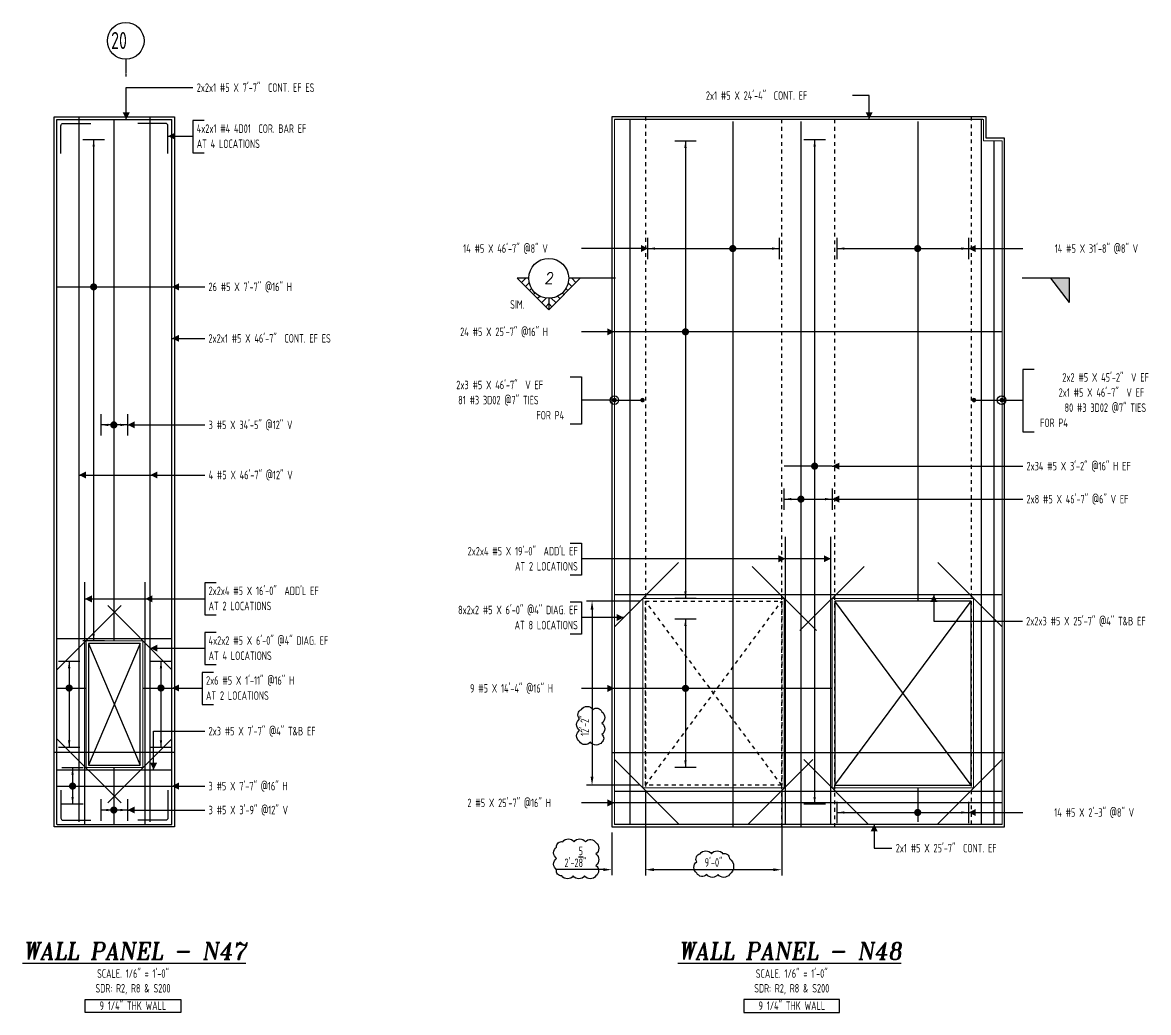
# Model space of a CAD drawing. Header units: inches. Extents: x -3675 to 33171, y -2273 to 1837.
# Drawn here: x 19850 to 20742, y 236 to 1021 of the extents above; entities that cross this region are included whole.
import ezdxf
from ezdxf.enums import TextEntityAlignment as Align

# ---------------------------------------------------------------- set-up
doc = ezdxf.new("R2010")
doc.units = ezdxf.units.IN
doc.header["$MEASUREMENT"] = 0
doc.linetypes.add('HIDDEN', pattern=[6, 3, -3])
doc.linetypes.add('PHANTOM', pattern=[2.5, 1.25, -0.25, 0.25, -0.25, 0.25, -0.25])
doc.layers.get('0').update_dxf_attribs({"linetype": 'CONTINUOUS'})
doc.layers.get('Defpoints').update_dxf_attribs({"linetype": 'CONTINUOUS'})
for name, color, linetype in [('0-25', 7, 'CONTINUOUS'), ('0-25TEXT', 7, 'CONTINUOUS'), ('0-35', 3, 'CONTINUOUS'), ('0-35TEXT', 3, 'CONTINUOUS'), ('0-50', 10, 'CONTINUOUS'), ('3', 3, 'CONTINUOUS'), ('BAR-LBL', 2, 'CONTINUOUS'), ('DETAIL', 83, 'CONTINUOUS'), ('GRID', 8, 'PHANTOM'), ('Hatch', 253, 'CONTINUOUS'), ('hidden', 7, 'HIDDEN'), ('RANGELAY', 7, 'CONTINUOUS'), ('REBARS', 4, 'CONTINUOUS')]:
    doc.layers.add(name, color=color, linetype=linetype)
doc.layers.add('COVER', color=6, linetype='CONTINUOUS', lineweight=0, plot=False)
doc.styles.add('AR', font='ARCHQUIK.shx', dxfattribs={"width": 0.8})
doc.styles.add('ROMANT', font='romant')
doc.dimstyles.new('CADS_DIM_48', dxfattribs={"dimscale": 48, "dimtxt": 0.09375, "dimasz": 0.09375, "dimexe": 0.0625, "dimexo": 0.0625, "dimgap": 0.09375, "dimtad": 0, "dimtih": 1, "dimtoh": 1, "dimzin": 1, "dimdsep": 46, "dimlunit": 4, "dimtxsty": 'AR', "dimblk": 'CLOSED', "dimcen": 0.1875, "dimadec": 0, "dimazin": 0, "dimtfac": 1, "dimtofl": 0, "dimtmove": 0, "dimatfit": 1, "dimldrblk": 'DOTBLANK', "dimfxl": 1, "dimtzin": 0, "dimarcsym": 0})

# ---------------------------------------------------------------- blocks, each defined once
blk = doc.blocks.new('leadrblk')
blk.add_lwpolyline([(0, 0, 0, 1, 0), (1, 0, 1, 1, 0)], format="xyseb")
blk = doc.blocks.new('_DotBlank')
at = {"layer": '0-35', "color": 0, "lineweight": -2}
blk.add_line((-0.5, 0), (-1, 0), dxfattribs=at)
blk.add_circle((0, 0), 0.5, dxfattribs=at)
blk = doc.blocks.new('SECTARO')
at = {"linetype": 'Continuous'}
blk.add_line((33.32, 16.99), (20.13, 0), dxfattribs=at)
for p, q in [((33.32, 16.99), (33.32, 0)), ((33.32, 0), (0, 0))]:
    blk.add_line(p, q)
for points in [[(33.32, 0), (33.32, 16.99), (33.32, 0), (20.13, 0)], [(33.32, 16.99), (20.13, 0), (33.32, 0), (33.32, 16.99)]]:
    blk.add_solid(points, dxfattribs=at)
blk = doc.blocks.new('*X3')
at = {"color": 0, "linetype": 'Continuous'}
for p, q in [((-1.108, 0.278), (-1.075, 0.312)), ((-1.081, 0.217), (-1.031, 0.267)), ((-1.013, 0.197), (-0.986, 0.223)), ((-0.96, 0.161), (-0.942, 0.179)), ((-0.92, 0.112), (-0.898, 0.135)), ((-0.895, 0.05), (-0.854, 0.091)), ((-0.856, 0), (-0.81, 0.046)), ((-0.768, 0), (-0.765, 0.002))]:
    blk.add_line(p, q, dxfattribs=at)
blk = doc.blocks.new('*X2')
at = {"color": 0, "linetype": 'Continuous'}
for p, q in [((-1.108, 0.278), (-1.075, 0.312)), ((-0.96, 0.161), (-0.942, 0.179)), ((-0.856, 0), (-0.81, 0.046))]:
    blk.add_line(p, q, dxfattribs=at)
blk = doc.blocks.new('SECTNU')
at = {"linetype": 'Continuous'}
blk.add_line((-24.74, 0), (-32.81, 0), dxfattribs=at)
blk.add_line((0, 0), (-24.74, 0))
at = {"layer": '3'}
for p, q in [((-68.89, 0), (-46.81, 22.07)), ((-60.81, 0), (-68.89, 0))]:
    blk.add_line(p, q, dxfattribs=at)
at = {"layer": '3', "linetype": 'Continuous'}
blk.add_line((-46.81, 14), (-46.81, 22.07), dxfattribs=at)
at = {"layer": '3'}
for points in [[(-46.81, 22.07), (-24.74, 0), (-32.81, 0, 1)], [(-32.81, 0, 0.414214), (-46.81, 14)]]:
    blk.add_lwpolyline(points, format="xyb", dxfattribs=at)
for start, end in [(90, 180), (180, 0)]:
    blk.add_arc((-46.81, 0), 14, start, end, dxfattribs=at)
at = {"linetype": 'Continuous', "xscale": -64, "yscale": 64, "zscale": 64, "rotation": 359.9999999999999}
blk.add_blockref('*X3', (-117.73, 0), dxfattribs=at)
at = {"linetype": 'Continuous', "xscale": 64, "yscale": 64, "zscale": 64}
for name in ['*X3', '*X2']:
    blk.add_blockref(name, (24.1, 0), dxfattribs=at)
at = {"linetype": 'Continuous', "style": 'ROMANT', "oblique": 9, "width": 0.9}
blk.add_attdef('NO', text='', height=8, dxfattribs=at).set_placement((-46.81, 0), align=Align.MIDDLE)
blk = doc.blocks.new('*D211')
at = {"layer": 'Defpoints', "color": 0, "transparency": 16777216}
for p in [(20343.88, 416.66), (20451.88, 416.66), (20343.88, 349.69)]:
    blk.add_point(p, dxfattribs=at)
at = {"layer": 'DETAIL', "color": 0, "lineweight": -2, "transparency": 16777216}
for p, q in [((20343.88, 412.16), (20343.88, 345.19)), ((20451.88, 412.16), (20451.88, 345.19)), ((20445.13, 349.69), (20350.63, 349.69))]:
    blk.add_line(p, q, dxfattribs=at)
at = {"layer": 'DETAIL', "color": 0, "transparency": 16777216}
for points in [[(20350.63, 350.81), (20350.63, 348.56), (20343.88, 349.69)], [(20445.13, 350.81), (20445.13, 348.56), (20451.88, 349.69)]]:
    blk.add_solid(points, dxfattribs=at)
at = {"layer": 'DETAIL', "color": 0, "transparency": 16777216, "insert": (20397.88, 355.43), "char_height": 6.75, "attachment_point": 5, "style": 'AR'}
blk.add_mtext('9\'-0"', dxfattribs=at)
blk = doc.blocks.new('*D212')
at = {"layer": 'Defpoints', "color": 0, "transparency": 16777216}
for p in [(20317.25, 383.66), (20343.88, 383.66), (20317.25, 349.74)]:
    blk.add_point(p, dxfattribs=at)
at = {"layer": 'DETAIL', "color": 0, "lineweight": -2, "transparency": 16777216}
for p, q in [((20317.25, 379.16), (20317.25, 345.24)), ((20343.88, 379.16), (20343.88, 345.24)), ((20310.5, 349.74), (20273.18, 349.74)), ((20350.63, 349.74), (20357.38, 349.74))]:
    blk.add_line(p, q, dxfattribs=at)
at = {"layer": 'DETAIL', "color": 0, "transparency": 16777216}
for points in [[(20310.5, 350.87), (20310.5, 348.62), (20317.25, 349.74)], [(20350.63, 350.87), (20350.63, 348.62), (20343.88, 349.74)]]:
    blk.add_solid(points, dxfattribs=at)
at = {"layer": 'DETAIL', "color": 0, "transparency": 16777216, "insert": (20288.47, 359.87), "char_height": 6.75, "attachment_point": 5, "style": 'AR'}
blk.add_mtext('2\'-2{\\H1.000000x;\\S5/8;}"', dxfattribs=at)
blk = doc.blocks.new('*D213')
at = {"layer": 'Defpoints', "color": 0, "transparency": 16777216}
for p in [(20343.88, 562.66), (20301.56, 416.66), (20343.88, 416.66)]:
    blk.add_point(p, dxfattribs=at)
at = {"layer": 'DETAIL', "color": 0, "lineweight": -2, "transparency": 16777216}
for p, q in [((20339.38, 562.66), (20297.06, 562.66)), ((20301.56, 555.91), (20301.56, 423.41)), ((20339.38, 416.66), (20297.06, 416.66))]:
    blk.add_line(p, q, dxfattribs=at)
at = {"layer": 'DETAIL', "color": 0, "transparency": 16777216}
for points in [[(20300.44, 555.91), (20302.69, 555.91), (20301.56, 562.66)], [(20300.44, 423.41), (20302.69, 423.41), (20301.56, 416.66)]]:
    blk.add_solid(points, dxfattribs=at)
at = {"layer": 'DETAIL', "color": 0, "transparency": 16777216, "insert": (20295.82, 463.97), "char_height": 6.75, "attachment_point": 5, "rotation": 90, "style": 'AR'}
blk.add_mtext('12\'-2"', dxfattribs=at)
blk = doc.blocks.new('*U2908', base_point=(20413.39, 942.97))
at = {"layer": 'REBARS', "color": 0}
blk.add_lwpolyline([(20413.07, 942.97), (20413.07, 383.97)], dxfattribs=at)
blk = doc.blocks.new('rendmark')
at = {"color": 4}
blk.add_line((0, -3), (0, 3), dxfattribs=at)
blk = doc.blocks.new('rarrow')
at = {"color": 7}
blk.add_solid([(2, -0.33), (2, 0.33), (0, 0)], dxfattribs=at)
blk = doc.blocks.new('*U3023', base_point=(20345.88, 842.21))
at = {"layer": 'RANGELAY'}
blk.add_line((20345.88, 842.21), (20449.88, 842.21), dxfattribs=at)
at = {"layer": 'RANGELAY', "xscale": 2.834645669291339, "yscale": 2.834645669291339}
for name in ['rendmark', 'rarrow']:
    blk.add_blockref(name, (20345.88, 842.21), dxfattribs=at)
at = {"layer": 'RANGELAY', "xscale": 2.834645669291339, "yscale": 2.834645669291339, "rotation": 179.999996929531}
for name in ['rendmark', 'rarrow']:
    blk.add_blockref(name, (20449.88, 842.21), dxfattribs=at)
blk = doc.blocks.new('VPM700980')
at = {"const_width": 1}
blk.add_lwpolyline([(-0.5, 0, 1), (0.5, 0, 1)], format="xyb", close=True, dxfattribs=at)
blk = doc.blocks.new('*U2881', base_point=(20491.33, 493.17))
at = {"layer": 'REBARS', "color": 0}
blk.add_lwpolyline([(20491.33, 493.49), (20319.33, 493.49)], dxfattribs=at)
blk = doc.blocks.new('*U3022', base_point=(20375.59, 548.66))
at = {"layer": 'RANGELAY'}
blk.add_line((20375.59, 548.66), (20375.59, 430.66), dxfattribs=at)
at = {"layer": 'RANGELAY', "xscale": 2.834645669291339, "yscale": 2.834645669291339}
for name, p, rotation in [('rendmark', (20375.59, 548.66), 269.9999999999999), ('rarrow', (20375.59, 548.66), 269.9999999999999), ('rendmark', (20375.59, 430.66), 89.999996929531), ('rarrow', (20375.59, 430.66), 89.999996929531)]:
    blk.add_blockref(name, p, dxfattribs=dict(at, rotation=rotation))
blk = doc.blocks.new('VPM700A90')
at = {"const_width": 1}
blk.add_lwpolyline([(-0.5, 0, 1), (0.5, 0, 1)], format="xyb", close=True, dxfattribs=at)
blk = doc.blocks.new('*U2647', base_point=(20626.5, 402.35))
at = {"layer": 'REBARS', "color": 0}
blk.add_lwpolyline([(20626.5, 402.67), (20319.5, 402.67)], dxfattribs=at)
blk = doc.blocks.new('*U2646', base_point=(20626.5, 775.88))
at = {"layer": 'REBARS', "color": 0}
blk.add_lwpolyline([(20626.5, 776.19), (20319.5, 776.19)], dxfattribs=at)
blk = doc.blocks.new('*U3021', base_point=(20375.59, 927.66))
at = {"layer": 'RANGELAY'}
blk.add_line((20375.59, 927.66), (20375.59, 564.66), dxfattribs=at)
at = {"layer": 'RANGELAY', "xscale": 2.834645669291339, "yscale": 2.834645669291339}
for name, p, rotation in [('rendmark', (20375.59, 927.66), 269.9999999999999), ('rarrow', (20375.59, 927.66), 269.9999999999999), ('rendmark', (20375.59, 564.66), 89.999996929531), ('rarrow', (20375.59, 564.66), 89.999996929531)]:
    blk.add_blockref(name, p, dxfattribs=dict(at, rotation=rotation))
blk = doc.blocks.new('VPM700C30')
at = {"const_width": 1}
blk.add_lwpolyline([(-0.5, 0, 1), (0.5, 0, 1)], format="xyb", close=True, dxfattribs=at)
blk = doc.blocks.new('*U3020', base_point=(20477.93, 928.66))
at = {"layer": 'RANGELAY'}
blk.add_line((20477.93, 928.66), (20477.93, 401.66), dxfattribs=at)
at = {"layer": 'RANGELAY', "xscale": 2.834645669291339, "yscale": 2.834645669291339}
for name, p, rotation in [('rendmark', (20477.93, 928.66), 269.9999999999999), ('rarrow', (20477.93, 928.66), 269.9999999999999), ('rendmark', (20477.93, 401.66), 89.999996929531), ('rarrow', (20477.93, 401.66), 89.999996929531)]:
    blk.add_blockref(name, p, dxfattribs=dict(at, rotation=rotation))
blk = doc.blocks.new('VPM700CB0')
at = {"const_width": 1}
blk.add_lwpolyline([(-0.5, 0, 1), (0.5, 0, 1)], format="xyb", close=True, dxfattribs=at)
blk = doc.blocks.new('*U2829', base_point=(20491.88, 669.38))
at = {"layer": 'REBARS', "color": 0}
blk.add_lwpolyline([(20491.88, 669.69), (20453.88, 669.69)], dxfattribs=at)
blk = doc.blocks.new('*U2907', base_point=(20467.4, 942.97))
at = {"layer": 'REBARS', "color": 0}
blk.add_lwpolyline([(20467.09, 942.97), (20467.09, 383.97)], dxfattribs=at)
blk = doc.blocks.new('*U3019', base_point=(20453.88, 643.54))
at = {"layer": 'RANGELAY'}
blk.add_line((20453.88, 643.54), (20491.88, 643.54), dxfattribs=at)
at = {"layer": 'RANGELAY', "xscale": 2.834645669291339, "yscale": 2.834645669291339}
for name in ['rendmark', 'rarrow']:
    blk.add_blockref(name, (20453.88, 643.54), dxfattribs=at)
at = {"layer": 'RANGELAY', "xscale": 2.834645669291339, "yscale": 2.834645669291339, "rotation": 179.999996929531}
for name in ['rendmark', 'rarrow']:
    blk.add_blockref(name, (20491.88, 643.54), dxfattribs=at)
blk = doc.blocks.new('VPM700DF0')
at = {"const_width": 1}
blk.add_lwpolyline([(-0.5, 0, 1), (0.5, 0, 1)], format="xyb", close=True, dxfattribs=at)
blk = doc.blocks.new('*U2912', base_point=(20559.91, 942.97))
at = {"layer": 'REBARS', "color": 0}
blk.add_lwpolyline([(20559.6, 942.97), (20559.6, 562.97)], dxfattribs=at)
blk = doc.blocks.new('*U3018', base_point=(20495.88, 842.21))
at = {"layer": 'RANGELAY'}
blk.add_line((20495.88, 842.21), (20599.88, 842.21), dxfattribs=at)
at = {"layer": 'RANGELAY', "xscale": 2.834645669291339, "yscale": 2.834645669291339}
for name in ['rendmark', 'rarrow']:
    blk.add_blockref(name, (20495.88, 842.21), dxfattribs=at)
at = {"layer": 'RANGELAY', "xscale": 2.834645669291339, "yscale": 2.834645669291339, "rotation": 179.999996929531}
for name in ['rendmark', 'rarrow']:
    blk.add_blockref(name, (20599.88, 842.21), dxfattribs=at)
blk = doc.blocks.new('VPM700F40')
at = {"const_width": 1}
blk.add_lwpolyline([(-0.5, 0, 1), (0.5, 0, 1)], format="xyb", close=True, dxfattribs=at)
blk = doc.blocks.new('*U3017', base_point=(20319.25, 722.06))
at = {"layer": 'REBARS', "color": 0, "const_width": 1.8}
for points in [[(20319.44, 722.96, 1), (20319.44, 721.16, 1), (20319.44, 722.96)], [(20341.56, 721.16, 1), (20341.56, 722.96, 1), (20341.56, 721.16)]]:
    blk.add_lwpolyline(points, format="xyb", dxfattribs=at)
at = {"layer": 'REBARS', "color": 0}
blk.add_lwpolyline([(20319.44, 722.06), (20341.56, 722.06)], dxfattribs=at)
blk = doc.blocks.new('*U2906', base_point=(20331.39, 385.66))
at = {"layer": 'REBARS', "color": 0}
blk.add_lwpolyline([(20331.7, 385.66), (20331.7, 944.66)], dxfattribs=at)
blk = doc.blocks.new('*U2905', base_point=(20609.78, 385.66))
at = {"layer": 'REBARS', "color": 0}
blk.add_lwpolyline([(20610.09, 385.66), (20610.09, 944.66)], dxfattribs=at)
blk = doc.blocks.new('*U2534', base_point=(20619.84, 385.66))
at = {"layer": 'REBARS', "color": 0}
blk.add_lwpolyline([(20620.15, 385.66), (20620.15, 927.66)], dxfattribs=at)
blk = doc.blocks.new('*U3016', base_point=(20604, 722.06))
at = {"layer": 'REBARS', "color": 0, "const_width": 1.8}
for points in [[(20604.19, 722.96, 1), (20604.19, 721.16, 1), (20604.19, 722.96)], [(20626.31, 721.16, 1), (20626.31, 722.96, 1), (20626.31, 721.16)]]:
    blk.add_lwpolyline(points, format="xyb", dxfattribs=at)
at = {"layer": 'REBARS', "color": 0}
blk.add_lwpolyline([(20604.19, 722.06), (20626.31, 722.06)], dxfattribs=at)
blk = doc.blocks.new('*U2670', base_point=(20611.25, 944.35))
at = {"layer": 'REBARS', "color": 0}
blk.add_lwpolyline([(20611.25, 944.66), (20319.25, 944.66)], dxfattribs=at)
blk = doc.blocks.new('*U2645', base_point=(20626.25, 385.97))
at = {"layer": 'REBARS', "color": 0}
blk.add_lwpolyline([(20626.25, 385.66), (20319.25, 385.66)], dxfattribs=at)
blk = doc.blocks.new('*U2365', base_point=(20479.67, 539.55))
at = {"layer": 'REBARS', "color": 0}
blk.add_lwpolyline([(20479.45, 539.33), (20428.54, 590.24)], dxfattribs=at)
blk = doc.blocks.new('*U2366', base_point=(20626.72, 436.82))
at = {"layer": 'REBARS', "color": 0}
blk.add_lwpolyline([(20626.5, 437.04), (20575.59, 386.13)], dxfattribs=at)
blk = doc.blocks.new('*U2367', base_point=(20626.72, 542.5))
at = {"layer": 'REBARS', "color": 0}
blk.add_lwpolyline([(20626.5, 542.28), (20575.59, 593.19)], dxfattribs=at)
blk = doc.blocks.new('*U2368', base_point=(20466.08, 539.55))
at = {"layer": 'REBARS', "color": 0}
blk.add_lwpolyline([(20466.3, 539.33), (20517.21, 590.24)], dxfattribs=at)
blk = doc.blocks.new('*U2369', base_point=(20319.03, 436.82))
at = {"layer": 'REBARS', "color": 0}
blk.add_lwpolyline([(20319.25, 437.04), (20370.16, 386.13)], dxfattribs=at)
blk = doc.blocks.new('*U2370', base_point=(20319.03, 542.5))
at = {"layer": 'REBARS', "color": 0}
blk.add_lwpolyline([(20319.25, 542.28), (20370.16, 593.19)], dxfattribs=at)
blk = doc.blocks.new('*U2371', base_point=(20476.72, 436.82))
at = {"layer": 'REBARS', "color": 0}
blk.add_lwpolyline([(20476.5, 437.04), (20425.59, 386.13)], dxfattribs=at)
blk = doc.blocks.new('*U2372', base_point=(20469.03, 436.82))
at = {"layer": 'REBARS', "color": 0}
blk.add_lwpolyline([(20469.25, 437.04), (20520.16, 386.13)], dxfattribs=at)
blk = doc.blocks.new('*U2838', base_point=(20559.91, 414.66))
at = {"layer": 'REBARS', "color": 0}
blk.add_lwpolyline([(20559.6, 414.66), (20559.6, 387.66)], dxfattribs=at)
blk = doc.blocks.new('*U3015', base_point=(20495.88, 395.05))
at = {"layer": 'RANGELAY'}
blk.add_line((20495.88, 395.05), (20599.88, 395.05), dxfattribs=at)
at = {"layer": 'RANGELAY', "xscale": 2.834645669291339, "yscale": 2.834645669291339}
for name in ['rendmark', 'rarrow']:
    blk.add_blockref(name, (20495.88, 395.05), dxfattribs=at)
at = {"layer": 'RANGELAY', "xscale": 2.834645669291339, "yscale": 2.834645669291339, "rotation": 179.9999969295311}
for name in ['rendmark', 'rarrow']:
    blk.add_blockref(name, (20599.88, 395.05), dxfattribs=at)
blk = doc.blocks.new('VPM701720')
at = {"const_width": 1}
blk.add_lwpolyline([(-0.5, 0, 1), (0.5, 0, 1)], format="xyb", close=True, dxfattribs=at)
blk = doc.blocks.new('*U2643', base_point=(20626.5, 412.02))
at = {"layer": 'REBARS', "color": 0}
blk.add_lwpolyline([(20626.5, 411.71), (20319.5, 411.71)], dxfattribs=at)
blk = doc.blocks.new('*U2644', base_point=(20626.5, 567.3))
at = {"layer": 'REBARS', "color": 0}
blk.add_lwpolyline([(20626.5, 567.61), (20319.5, 567.61)], dxfattribs=at)
blk = doc.blocks.new('*U2865', base_point=(19922.31, 430.66))
at = {"layer": 'REBARS', "color": 0}
blk.add_lwpolyline([(19922.62, 430.66), (19922.62, 385.66)], dxfattribs=at)
blk = doc.blocks.new('*U3014', base_point=(19933.57, 397.01))
at = {"layer": 'RANGELAY'}
blk.add_line((19933.57, 397.01), (19912.57, 397.01), dxfattribs=at)
at = {"layer": 'RANGELAY', "xscale": 2.834645669291339, "yscale": 2.834645669291339}
for name, p, rotation in [('rendmark', (19912.57, 397.01), 359.999996929531), ('rendmark', (19933.57, 397.01), 180), ('rarrow', (19912.57, 397.01), 359.999996929531), ('rarrow', (19933.57, 397.01), 180)]:
    blk.add_blockref(name, p, dxfattribs=dict(at, rotation=rotation))
blk = doc.blocks.new('VPM701910')
at = {"const_width": 1}
blk.add_lwpolyline([(-0.5, 0, 1), (0.5, 0, 1)], format="xyb", close=True, dxfattribs=at)
blk = doc.blocks.new('*U2857', base_point=(19877.69, 385.97))
at = {"layer": 'REBARS', "color": 0}
blk.add_lwpolyline([(19877.69, 385.66), (19968.69, 385.66)], dxfattribs=at)
blk = doc.blocks.new('*U2858', base_point=(19877.69, 944.35))
at = {"layer": 'REBARS', "color": 0}
blk.add_lwpolyline([(19877.69, 944.66), (19968.69, 944.66)], dxfattribs=at)
blk = doc.blocks.new('*U2903', base_point=(19877.13, 385.66))
at = {"layer": 'REBARS', "color": 0}
blk.add_lwpolyline([(19877.44, 385.66), (19877.44, 944.66)], dxfattribs=at)
blk = doc.blocks.new('*U3184', base_point=(19959.97, 515.16))
at = {"layer": 'RANGELAY'}
blk.add_line((19959.97, 515.16), (19959.97, 446.66), dxfattribs=at)
at = {"layer": 'RANGELAY', "xscale": 2.834645669291339, "yscale": 2.834645669291339}
for name, p, rotation in [('rendmark', (19959.97, 515.16), 269.9999999999999), ('rarrow', (19959.97, 515.16), 269.9999999999999), ('rendmark', (19959.97, 446.66), 89.999996929531), ('rarrow', (19959.97, 446.66), 89.999996929531)]:
    blk.add_blockref(name, p, dxfattribs=dict(at, rotation=rotation))
blk = doc.blocks.new('VPM701AB0')
at = {"const_width": 1}
blk.add_lwpolyline([(-0.5, 0, 1), (0.5, 0, 1)], format="xyb", close=True, dxfattribs=at)
blk = doc.blocks.new('*U2769', base_point=(19945.69, 493.44))
at = {"layer": 'REBARS', "color": 0}
blk.add_lwpolyline([(19945.69, 493.75), (19968.69, 493.75)], dxfattribs=at)
blk = doc.blocks.new('*U3185', base_point=(19887.22, 515.16))
at = {"layer": 'RANGELAY'}
blk.add_line((19887.22, 515.16), (19887.22, 446.66), dxfattribs=at)
at = {"layer": 'RANGELAY', "xscale": 2.834645669291339, "yscale": 2.834645669291339}
for name, p, rotation in [('rendmark', (19887.22, 515.16), 269.9999999999999), ('rarrow', (19887.22, 515.16), 269.9999999999999), ('rendmark', (19887.22, 446.66), 89.999996929531), ('rarrow', (19887.22, 446.66), 89.999996929531)]:
    blk.add_blockref(name, p, dxfattribs=dict(at, rotation=rotation))
blk = doc.blocks.new('VPM701B90')
at = {"const_width": 1}
blk.add_lwpolyline([(-0.5, 0, 1), (0.5, 0, 1)], format="xyb", close=True, dxfattribs=at)
blk = doc.blocks.new('*U2770', base_point=(19877.57, 493.44))
at = {"layer": 'REBARS', "color": 0}
blk.add_lwpolyline([(19877.57, 493.75), (19900.57, 493.75)], dxfattribs=at)
blk = doc.blocks.new('*U2436', base_point=(19880.37, 388.66))
at = {"layer": 'REBARS', "color": 0}
blk.add_lwpolyline([(19880.62, 412.66), (19880.62, 390.66, 0.414214), (19882.37, 388.91), (19904.37, 388.91)], format="xyb", dxfattribs=at)
blk = doc.blocks.new('*U2437', base_point=(19965.76, 388.66))
at = {"layer": 'REBARS', "color": 0}
blk.add_lwpolyline([(19965.51, 412.66), (19965.51, 390.66, -0.414214), (19963.76, 388.91), (19941.76, 388.91)], format="xyb", dxfattribs=at)
blk = doc.blocks.new('*U2438', base_point=(19880.37, 941.66))
at = {"layer": 'REBARS', "color": 0}
blk.add_lwpolyline([(19880.62, 917.66), (19880.62, 939.66, -0.414213), (19882.37, 941.41), (19904.37, 941.41)], format="xyb", dxfattribs=at)
blk = doc.blocks.new('*U2860', base_point=(19877.69, 429.22))
at = {"layer": 'REBARS', "color": 0}
blk.add_lwpolyline([(19877.69, 428.91), (19968.69, 428.91)], dxfattribs=at)
blk = doc.blocks.new('*U2861', base_point=(19877.69, 532.6))
at = {"layer": 'REBARS', "color": 0}
blk.add_lwpolyline([(19877.69, 532.91), (19968.69, 532.91)], dxfattribs=at)
blk = doc.blocks.new('*U2167', base_point=(19947.25, 385.66))
at = {"layer": 'REBARS', "color": 0}
blk.add_lwpolyline([(19947.57, 385.66), (19947.57, 577.66)], dxfattribs=at)
blk = doc.blocks.new('*U2168', base_point=(19899.94, 385.66))
at = {"layer": 'REBARS', "color": 0}
blk.add_lwpolyline([(19899.63, 385.66), (19899.63, 577.66)], dxfattribs=at)
blk = doc.blocks.new('*U2361', base_point=(19968.91, 453.32))
at = {"layer": 'REBARS', "color": 0}
blk.add_lwpolyline([(19968.69, 453.54), (19917.78, 402.63)], dxfattribs=at)
blk = doc.blocks.new('*U2362', base_point=(19877.22, 453.32))
at = {"layer": 'REBARS', "color": 0}
blk.add_lwpolyline([(19877.44, 453.54), (19928.35, 402.63)], dxfattribs=at)
blk = doc.blocks.new('*U2363', base_point=(19877.22, 508.5))
at = {"layer": 'REBARS', "color": 0}
blk.add_lwpolyline([(19877.44, 508.28), (19928.35, 559.19)], dxfattribs=at)
blk = doc.blocks.new('*U2364', base_point=(19968.91, 508.5))
at = {"layer": 'REBARS', "color": 0}
blk.add_lwpolyline([(19968.69, 508.28), (19917.78, 559.19)], dxfattribs=at)
blk = doc.blocks.new('*U2859', base_point=(19877.69, 415.66))
at = {"layer": 'REBARS', "color": 0}
blk.add_lwpolyline([(19877.69, 415.97), (19968.69, 415.97)], dxfattribs=at)
blk = doc.blocks.new('*U3013', base_point=(19889.92, 430.66))
at = {"layer": 'RANGELAY'}
blk.add_line((19889.92, 430.66), (19889.92, 401.66), dxfattribs=at)
at = {"layer": 'RANGELAY', "xscale": 2.834645669291339, "yscale": 2.834645669291339}
for name, p, rotation in [('rendmark', (19889.92, 430.66), 269.9999999999999), ('rarrow', (19889.92, 430.66), 269.9999999999999), ('rendmark', (19889.92, 401.66), 89.999996929531), ('rarrow', (19889.92, 401.66), 89.999996929531)]:
    blk.add_blockref(name, p, dxfattribs=dict(at, rotation=rotation))
blk = doc.blocks.new('VPM7020D0')
at = {"const_width": 1}
blk.add_lwpolyline([(-0.5, 0, 1), (0.5, 0, 1)], format="xyb", close=True, dxfattribs=at)
blk = doc.blocks.new('*U2904', base_point=(19969, 385.66))
at = {"layer": 'REBARS', "color": 0}
blk.add_lwpolyline([(19968.69, 385.66), (19968.69, 944.66)], dxfattribs=at)
blk = doc.blocks.new('*U2439', base_point=(19965.76, 941.66))
at = {"layer": 'REBARS', "color": 0}
blk.add_lwpolyline([(19965.51, 917.66), (19965.51, 939.66, 0.414213), (19963.76, 941.41), (19941.76, 941.41)], format="xyb", dxfattribs=at)
blk = doc.blocks.new('*U2913', base_point=(19922.31, 944.77))
at = {"layer": 'REBARS', "color": 0}
blk.add_lwpolyline([(19922.62, 944.77), (19922.62, 531.77)], dxfattribs=at)
blk = doc.blocks.new('*U3012', base_point=(19933.57, 702.38))
at = {"layer": 'RANGELAY'}
blk.add_line((19933.57, 702.38), (19912.57, 702.38), dxfattribs=at)
at = {"layer": 'RANGELAY', "xscale": 2.834645669291339, "yscale": 2.834645669291339}
for name, p, rotation in [('rendmark', (19912.57, 702.38), 359.999996929531), ('rendmark', (19933.57, 702.38), 180), ('rarrow', (19912.57, 702.38), 359.999996929531), ('rarrow', (19933.57, 702.38), 180)]:
    blk.add_blockref(name, p, dxfattribs=dict(at, rotation=rotation))
blk = doc.blocks.new('VPM702320')
at = {"const_width": 1}
blk.add_lwpolyline([(-0.5, 0, 1), (0.5, 0, 1)], format="xyb", close=True, dxfattribs=at)
blk = doc.blocks.new('*U2856', base_point=(19877.69, 811.5))
at = {"layer": 'REBARS', "color": 0}
blk.add_lwpolyline([(19877.69, 811.81), (19968.69, 811.81)], dxfattribs=at)
blk = doc.blocks.new('*U3011', base_point=(19906.63, 928.66))
at = {"layer": 'RANGELAY'}
blk.add_line((19906.63, 928.66), (19906.63, 531.16), dxfattribs=at)
at = {"layer": 'RANGELAY', "xscale": 2.834645669291339, "yscale": 2.834645669291339}
for name, p, rotation in [('rendmark', (19906.63, 928.66), 269.9999999999999), ('rarrow', (19906.63, 928.66), 269.9999999999999), ('rarrow', (19906.63, 531.16), 89.999996929531), ('rendmark', (19906.63, 531.16), 89.999996929531)]:
    blk.add_blockref(name, p, dxfattribs=dict(at, rotation=rotation))
blk = doc.blocks.new('VPM702420')
at = {"const_width": 1}
blk.add_lwpolyline([(-0.5, 0, 1), (0.5, 0, 1)], format="xyb", close=True, dxfattribs=at)
blk = doc.blocks.new('*U2901', base_point=(19951.11, 387.66))
at = {"layer": 'REBARS', "color": 0}
blk.add_lwpolyline([(19951.42, 387.66), (19951.42, 946.66)], dxfattribs=at)
blk = doc.blocks.new('*U2902', base_point=(19894.73, 387.66))
at = {"layer": 'REBARS', "color": 0}
blk.add_lwpolyline([(19895.04, 387.66), (19895.04, 946.66)], dxfattribs=at)
blk = doc.blocks.new('*U2716', base_point=(20454.56, 385.66))
at = {"layer": 'REBARS', "color": 0}
blk.add_lwpolyline([(20454.88, 385.66), (20454.88, 613.66)], dxfattribs=at)
blk = doc.blocks.new('*U2717', base_point=(20491.19, 385.66))
at = {"layer": 'REBARS', "color": 0}
blk.add_lwpolyline([(20490.88, 385.66), (20490.88, 613.66)], dxfattribs=at)

msp = doc.modelspace()

# ---------------------------------------------------------------- linework, layer by layer
at = {"layer": '0-25'}
for p, q in [((20601.87679, 416.65942), (20493.87679, 562.65987)), ((20493.87679, 416.65942), (20601.87679, 562.65987))]:
    msp.add_line(p, q, dxfattribs=at)
for points in [[(19943.56559, 529.15942), (19902.56559, 432.65942)], [(19902.56559, 529.15942), (19943.56559, 432.65942)]]:
    msp.add_lwpolyline(points, dxfattribs=at)
at = {"layer": '0-25TEXT'}
for points in [[(19932.45471, 944.65942), (19932.45471, 969.8372), (19985.30944, 969.8372)], [(20521.14971, 944.65942), (20521.14971, 963.53183), (20507.97463, 963.53183)], [(19994.30849, 943.70037), (19985.30944, 943.70037), (19985.30944, 918.20305), (19994.30849, 918.20305)], [(19965.51013, 931.32667), (19985.30944, 931.32667)], [(20345.87679, 842.21226), (20293.32752, 842.21226)], [(20599.87679, 842.21226), (20642.80686, 842.21226)], [(19968.61486, 811.812), (19994.61486, 811.812)], [(19968.69054, 770.98603), (19994.61486, 770.98603)], [(20319.32752, 776.19271), (20293.32752, 776.19271)], [(20651.80591, 746.43163), (20642.80686, 746.43163), (20642.80686, 696.93683), (20651.80591, 696.93683)], [(20284.25273, 740.43226), (20293.25179, 740.43226), (20293.25179, 702.9362), (20284.25273, 702.9362)], [(19933.56559, 702.38383), (19994.69059, 702.38383)], [(20491.87679, 669.69378), (20642.80686, 669.69378)], [(19895.04116, 662.65942), (19994.69059, 662.65942)], [(20491.87679, 643.5419), (20642.80686, 643.5419)], [(20284.25273, 608.62919), (20293.25179, 608.62919), (20293.25179, 583.13186), (20284.25273, 583.13186)], [(20490.87679, 596.25549), (20293.25179, 596.25549)], [(20003.68965, 577.18143), (19994.69059, 577.18143), (19994.69059, 551.68411), (20003.68965, 551.68411)], [(19899.63223, 564.43277), (19994.69059, 564.43277)], [(20572.40535, 567.6076), (20572.40535, 546.82699), (20642.57909, 546.82699)], [(20284.25273, 562.022), (20293.25179, 562.022), (20293.25179, 536.52468), (20284.25273, 536.52468)], [(20326.62259, 549.6483), (20293.25179, 549.6483)], [(20003.68965, 537.77278), (19994.69059, 537.77278), (19994.69059, 512.27546), (20003.68965, 512.27546)], [(19951.56856, 525.39908), (19994.69059, 525.39908)], [(20001.68041, 506.12808), (19992.68135, 506.12808), (19992.68135, 480.63076), (20001.68041, 480.63076)], [(19968.69059, 493.75438), (19992.68135, 493.75438)], [(20319.32752, 493.48727), (20293.32752, 493.48727)], [(19954.16224, 428.90846), (19954.16224, 459.58512), (19994.69059, 459.58512)], [(19968.61486, 415.97434), (19994.61486, 415.97434)], [(20319.32752, 402.66512), (20293.32752, 402.66512)], [(19933.56559, 397.00593), (19994.69059, 397.00593)], [(20599.87679, 395.05323), (20642.80686, 395.05323)], [(20525.05764, 385.65942), (20525.05764, 366.787), (20539.20966, 366.787)]]:
    msp.add_lwpolyline(points, dxfattribs=at)
at = {"layer": '0-35'}
for points in [[(19875.44059, 946.65942), (19970.69059, 946.65942), (19970.69059, 383.65942), (19875.44059, 383.65942)], [(20613.87679, 946.65942), (20317.25179, 946.65942), (20317.25179, 383.65942), (20628.50179, 383.65942), (20628.50179, 929.65942), (20613.87679, 929.65942)], [(20601.87679, 562.65987), (20493.87679, 562.65987), (20493.87679, 416.65942), (20601.87679, 416.65942)], [(19943.56559, 529.15942), (19902.56559, 529.15942), (19902.56559, 432.65942), (19943.56559, 432.65942)]]:
    msp.add_lwpolyline(points, close=True, dxfattribs=at)
at = {"layer": '0-50'}
for points in [[(19899.86352, 246.82893), (19975.75036, 246.82893), (19975.75036, 236.47257), (19899.86352, 236.47257)], [(20497.75847, 246.82893), (20421.87163, 246.82893), (20421.87163, 236.47257), (20497.75847, 236.47257)]]:
    msp.add_lwpolyline(points, close=True, dxfattribs=at)
msp.add_circle((19932.06976, 1006.92428), 14.53532, dxfattribs=at)
at = {"layer": 'COVER'}
for points in [[(19877.44059, 944.65942), (19968.69059, 944.65942), (19968.69059, 385.65942), (19877.44059, 385.65942)], [(20611.87679, 944.65942), (20319.25179, 944.65942), (20319.25179, 385.65942), (20626.50179, 385.65942), (20626.50179, 927.65942), (20611.87679, 927.65942)], [(20341.87679, 564.65987), (20453.87679, 564.65987), (20453.87679, 414.65942), (20341.87679, 414.65942)], [(20603.87679, 564.65987), (20491.87679, 564.65987), (20491.87679, 414.65942), (20603.87679, 414.65942)], [(19945.56559, 531.15942), (19900.56559, 531.15942), (19900.56559, 430.65942), (19945.56559, 430.65942)]]:
    msp.add_lwpolyline(points, close=True, dxfattribs=at)
at = {"layer": 'DETAIL'}
for points in [[(20309.28793, 450.88153, -0.52056705), (20300.28793, 450.88153, -0.52056705), (20291.68718, 451.28078, -0.52056705), (20291.68718, 460.28078, -0.52056705), (20291.68718, 469.28078, -0.52056705), (20293.1756, 476.79235, -0.52056705), (20302.1756, 476.79235, -0.52056705), (20309.28793, 474.90469, -0.52056705), (20309.28793, 465.90469, -0.52056705), (20309.28793, 456.90469, -0.52056705)], [(20304.61937, 344.8091, -0.52056705), (20295.61937, 344.8091, -0.52056705), (20286.61937, 344.8091, -0.52056705), (20277.61937, 344.8091, -0.52056705), (20273.4832, 349.67293, -0.52056705), (20273.4832, 358.67293, -0.52056705), (20273.4832, 367.67293, -0.52056705), (20278.30865, 371.84747, -0.52056705), (20287.30865, 371.84747, -0.52056705), (20296.30865, 371.84747, -0.52056705), (20304.61937, 371.1582, -0.52056705), (20304.61937, 362.1582, -0.52056705), (20304.61937, 353.1582, -0.52056705)], [(20410.43751, 345.89871, -0.52056705), (20401.43751, 345.89871, -0.52056705), (20392.43751, 345.89871, -0.52056705), (20384.53265, 346.99385, -0.52056705), (20384.53265, 355.99385, -0.52056705), (20387.18685, 362.33964, -0.52056705), (20396.18685, 362.33964, -0.52056705), (20405.18685, 362.33964, -0.52056705), (20410.43751, 358.59029, -0.52056705)]]:
    msp.add_lwpolyline(points, format="xyb", close=True, dxfattribs=at)
at = {"layer": 'GRID', "lineweight": -3}
msp.add_lwpolyline([(19932.06976, 992.38896), (19932.06976, 978.43334)], dxfattribs=at)
at = {"layer": 'Hatch'}
for p, q in [((19970.69059, 442.65942), (19875.44059, 442.65942)), ((20317.25179, 442.65942), (20628.50179, 442.65942))]:
    msp.add_line(p, q, dxfattribs=at)
at = {"layer": 'hidden'}
for p, q in [((20343.87679, 946.65942), (20343.87679, 383.65942)), ((20451.87679, 383.65942), (20451.87679, 946.65942)), ((20493.87679, 383.65942), (20493.87679, 946.65942)), ((20601.87679, 946.65942), (20601.87679, 383.65942)), ((20343.87679, 416.65942), (20451.87679, 562.65987)), ((20451.87679, 416.65942), (20343.87679, 562.65987))]:
    msp.add_line(p, q, dxfattribs=at)
msp.add_lwpolyline([(20343.87679, 562.65987), (20451.87679, 562.65987), (20451.87679, 416.65942), (20343.87679, 416.65942)], close=True, dxfattribs=at)

# ---------------------------------------------------------------- block references
ref = msp.add_blockref('SECTNU', (20320.09093, 818.63516), dxfattribs=dict(xscale=-1.129181470141702, yscale=1.129181470141702, zscale=1.129181470141702, rotation=180))
ref.add_attrib('NO', '2', dxfattribs={"linetype": 'Continuous', "height": 9.03345, "style": 'ROMANT', "oblique": 9, "width": 0.9}).set_placement((20267.23091, 818.63515), align=Align.MIDDLE)
at = {"xscale": -1.129181470141702, "yscale": 1.129181470141702, "zscale": 1.129181470141702, "rotation": 180}
msp.add_blockref('SECTARO', (20642.34473, 818.63516), dxfattribs=at)
at = {"layer": '0-25TEXT'}
for name, p, xscale, yscale, rotation in [('leadrblk', (19932.45471, 944.65942), 5.623937007874017, 2.250708661417324, 90.00000153523449), ('leadrblk', (20521.14971, 944.65942), -5.623937007874017, 2.250708661417324, 269.9999984647655), ('VPM700980', (20413.07327, 842.21226), 2.834645669291338, 2.834645669291338, 180), ('VPM700F40', (20559.59505, 842.21226), 2.834645669291338, 2.834645669291338, 180), ('leadrblk', (20599.87679, 842.21226), -5.623937007874017, 2.250708661417324, 179.999996929531), ('VPM702420', (19906.6314, 811.812), 2.834645669291338, 2.834645669291338, 269.9999999999999), ('VPM700C30', (20375.58851, 776.19271), 2.834645669291338, 2.834645669291338, 90.00000000000007), ('VPM702320', (19922.62264, 702.38383), 2.834645669291338, 2.834645669291338, 179.9999999999999), ('VPM700CB0', (20477.9342, 669.69378), 2.834645669291338, 2.834645669291338, 90.00000000000007), ('leadrblk', (20491.87679, 669.69378), -5.623937007874017, 2.250708661417324, 179.999996929531), ('VPM700DF0', (20467.08904, 643.5419), 2.834645669291338, 2.834645669291338, 180), ('leadrblk', (20491.87679, 643.5419), -5.623937007874017, 2.250708661417324, 179.999996929531), ('leadrblk', (20454.87676, 596.25549), 5.623937007874017, 2.250708661417324, 180.000003070469), ('leadrblk', (20490.87679, 596.25549), 5.623937007874017, 2.250708661417324, 180.000003070469), ('leadrblk', (20572.40535, 567.6076), -5.623937007874017, 2.250708661417324, 89.9999953942965), ('VPM701B90', (19887.22351, 493.75432), 2.834645669291338, 2.834645669291338, 270), ('VPM701AB0', (19959.97236, 493.75432), 2.834645669291338, 2.834645669291338, 270), ('VPM700A90', (20375.58851, 493.48727), 2.834645669291338, 2.834645669291338, 90.00000000000007), ('leadrblk', (19954.16224, 428.90846), -5.623937007874017, 2.250708661417324, 269.9999953942965), ('VPM7020D0', (19889.92453, 415.97434), 2.834645669291338, 2.834645669291338, 269.9999999999999), ('VPM701910', (19922.62264, 397.00593), 2.834645669291338, 2.834645669291338, 179.9999999999999), ('VPM701720', (20559.59505, 395.05323), 2.834645669291338, 2.834645669291338, 180), ('leadrblk', (20599.87679, 395.05323), -5.623937007874017, 2.250708661417324, 179.999996929531), ('leadrblk', (20525.05764, 385.65942), -5.623937007874017, 2.250708661417324, 89.9999984647655)]:
    msp.add_blockref(name, p, dxfattribs=dict(at, xscale=xscale, yscale=yscale, rotation=rotation))
at = {"layer": '0-25TEXT', "yscale": 2.250708661417324}
for p, xscale in [((19965.51013, 931.32667), 5.623937007874017), ((20345.87679, 842.21225), -5.623937007874017), ((19968.61486, 811.812), 5.623937007874017), ((20319.32752, 776.19271), -5.623937007874017), ((19968.69054, 770.98603), 5.623937007874017), ((19933.56559, 702.38383), 5.623937007874017), ((19895.04116, 662.65942), 5.623937007874017), ((19951.42337, 662.65944), 5.623937007874017), ((19899.63223, 564.43279), 5.623937007874017), ((19947.5656, 564.43277), 5.623937007874017), ((20326.62259, 549.6483), -5.623937007874017), ((19951.56856, 525.39908), 5.623937007874017), ((19968.69059, 493.75438), 5.623937007874017), ((20319.32752, 493.48727), -5.623937007874017), ((19968.61486, 415.97434), 5.623937007874017), ((20319.32752, 402.66512), -5.623937007874017), ((19933.56559, 397.00593), 5.623937007874017)]:
    msp.add_blockref('leadrblk', p, dxfattribs=dict(at, xscale=xscale))
at = {"layer": 'RANGELAY'}
for name, p in [('*U3011', (19906.6314, 928.65942)), ('*U3020', (20477.9342, 928.65942)), ('*U3021', (20375.58851, 927.65942)), ('*U3023', (20345.87679, 842.21226)), ('*U3018', (20495.87679, 842.21226)), ('*U3012', (19933.56559, 702.38383)), ('*U3019', (20453.87679, 643.5419)), ('*U3022', (20375.58851, 548.65987)), ('*U3185', (19887.22351, 515.15942)), ('*U3184', (19959.97236, 515.15942)), ('*U3013', (19889.92453, 430.65942)), ('*U3014', (19933.56559, 397.00593)), ('*U3015', (20495.87679, 395.05323))]:
    msp.add_blockref(name, p, dxfattribs=at)
at = {"layer": 'REBARS', "color": 4}
for name, p in [('*U2902', (19894.72874, 387.65942)), ('*U2901', (19951.11095, 387.65942)), ('*U2903', (19877.12827, 385.65942)), ('*U2858', (19877.69059, 944.34692)), ('*U2438', (19880.37106, 941.65942)), ('*U2913', (19922.31014, 944.76555)), ('*U2439', (19965.76012, 941.65942)), ('*U2904', (19969.00291, 385.65942)), ('*U2670', (20611.2544, 944.34692)), ('*U2906', (20331.39075, 385.65942)), ('*U2908', (20413.38578, 942.97361)), ('*U2907', (20467.40154, 942.97361)), ('*U2912', (20559.90755, 942.97361)), ('*U2905', (20609.77843, 385.65942)), ('*U2534', (20619.84116, 385.65942)), ('*U2856', (19877.69059, 811.4995)), ('*U2646', (20626.50179, 775.88021)), ('*U3017', (20319.25188, 722.05919)), ('*U3016', (20604.00191, 722.0592)), ('*U2829', (20491.87679, 669.38128)), ('*U2716', (20454.56435, 385.65942)), ('*U2717', (20491.18923, 385.65942)), ('*U2370', (20319.03082, 542.49846)), ('*U2365', (20479.67491, 539.54631)), ('*U2368', (20466.07866, 539.54631)), ('*U2367', (20626.72288, 542.49833)), ('*U2168', (19899.94467, 385.65942)), ('*U2167', (19947.25316, 385.65942)), ('*U2644', (20626.50179, 567.2951)), ('*U2363', (19877.21962, 508.49801)), ('*U2364', (19968.91156, 508.49801)), ('*U2861', (19877.69059, 532.59784)), ('*U2770', (19877.56559, 493.44189)), ('*U2769', (19945.69059, 493.44189)), ('*U2881', (20491.32752, 493.17477)), ('*U2362', (19877.21962, 453.32083)), ('*U2361', (19968.91156, 453.32083)), ('*U2860', (19877.69059, 429.22099)), ('*U2865', (19922.31014, 430.65942)), ('*U2369', (20319.03082, 436.82083)), ('*U2371', (20476.72276, 436.82083)), ('*U2372', (20469.03066, 436.82099)), ('*U2366', (20626.72292, 436.82099)), ('*U2859', (19877.69059, 415.66184)), ('*U2436', (19880.37106, 388.65942)), ('*U2437', (19965.76012, 388.65942)), ('*U2643', (20626.50179, 412.02419)), ('*U2838', (20559.90755, 414.65942)), ('*U2647', (20626.50179, 402.35262)), ('*U2857', (19877.69059, 385.97192)), ('*U2645', (20626.25179, 385.97192))]:
    msp.add_blockref(name, p, dxfattribs=at)

# ---------------------------------------------------------------- texts
at = {"color": 7, "linetype": 'Continuous', "style": 'ROMANT', "oblique": 9, "width": 0.95}
for s, p in [('%%UWALL PANEL - N47', (19939.17881, 278.40084)), ('%%UWALL PANEL - N48', (20458.44317, 278.40084))]:
    msp.add_text(s, height=13.5, dxfattribs=at).set_placement(p, align=Align.CENTER)
at = {"layer": '0-35TEXT', "style": 'AR', "width": 0.8}
for s, height, p in [('AT 4 LOCATIONS', 6.7498312, (19988.30912, 921.95266)), ('SIM.', 6.749831, (20236.68565, 794.52536)), ('FOR P4', 6.749831, (20257.48051, 706.68581)), ('AT 2 LOCATIONS', 6.7498312, (19997.69028, 555.43371)), ('AT 4 LOCATIONS', 6.7498312, (19997.69028, 516.02507)), ('AT 2 LOCATIONS', 6.7498312, (19995.68104, 484.38037))]:
    msp.add_text(s, height=height, dxfattribs=at).set_placement(p)
for s, height, p in [('FOR P4', 6.749831, (20678.57814, 700.68643)), ('AT 2 LOCATIONS', 6.7498312, (20290.2521, 586.88147)), ('AT 8 LOCATIONS', 6.7498312, (20290.2521, 540.27428))]:
    msp.add_text(s, height=height, dxfattribs=at).set_placement(p, align=Align.RIGHT)
for s, p in [('SCALE. 1/6" = 1\'-0"', (19937.80694, 263.95394)), ('SCALE. 1/6" = 1\'-0"', (20459.81505, 263.95394)), ('SDR: R2, R8 & S200', (19937.80694, 252.28575)), ('SDR: R2, R8 & S200', (20459.81505, 252.28575)), ('9 1/4" THK WALL', (19937.73002, 238.49773)), ('9 1/4" THK WALL', (20459.89197, 238.49773))]:
    msp.add_text(s, height=6.7498312, dxfattribs=at).set_placement(p, align=Align.CENTER)
at = {"layer": '0-50', "style": 'AR', "width": 0.8}
msp.add_text('20', height=13.5, dxfattribs=at).set_placement((19920.43803, 1000.43782))
at = {"layer": 'BAR-LBL', "style": 'AR', "width": 0.8}
for s, p in [('2x2x1 #5 X 7\'-7"  CONT. EF ES', (19988.30912, 966.46255)), ('2x1 #5 X 24\'-4"  CONT. EF', (20391.77304, 960.15718)), ('4x2x1 #4 4D01  COR. BAR EF', (19988.30912, 933.9514)), ('14 #5 X 46\'-7" @8" V', (20199.46841, 838.83761)), ('26 #5 X 7\'-7" @16" H', (19997.61455, 808.43735)), ('24 #5 X 25\'-7" @16" H', (20197.04797, 772.81806)), ('2x2x1 #5 X 46\'-7"  CONT. EF ES', (19997.61455, 767.61138)), ('2x3 #5 X 46\'-7"  V EF', (20193.99324, 730.68329)), ('81 #3 3D02 @7" TIES', (20195.48274, 718.68455)), ('3 #5 X 34\'-5" @12" V', (19997.69028, 699.00918)), ('2x34 #5 X 3\'-2" @16" H EF', (20645.80654, 666.31913)), ('4 #5 X 46\'-7" @12" V', (19997.69028, 659.28477)), ('2x8 #5 X 46\'-7" @6" V EF', (20645.80654, 640.16726)), ('2x2x4 #5 X 16\'-0"  ADD\'L EF', (19997.69028, 567.43245)), ('2x2x3 #5 X 25\'-7" @4" T&B EF', (20645.57878, 543.45235)), ('4x2x2 #5 X 6\'-0" @4" DIAG. EF', (19997.69028, 528.02381)), ('2x6 #5 X 1\'-11" @16" H', (19995.68104, 496.37911)), ('9 #5 X 14\'-4" @16" H', (20204.86784, 490.11263)), ('2x3 #5 X 7\'-7" @4" T&B EF', (19997.69028, 456.21047)), ('3 #5 X 7\'-7" @16" H', (19997.61455, 412.59969)), ('3 #5 X 3\'-9" @12" V', (19997.69028, 393.63128)), ('2 #5 X 25\'-7" @16" H', (20202.81978, 399.29048)), ('2x1 #5 X 25\'-7"  CONT. EF', (20542.20934, 363.41236))]:
    msp.add_text(s, height=6.7492913, dxfattribs=at).set_placement(p)
for s, p in [('14 #5 X 31\'-8" @8" V', (20734.24553, 838.83761)), ('2x2 #5 X 45\'-2"  V EF', (20742.81015, 736.68265)), ('2x1 #5 X 46\'-7"  V EF', (20739.0864, 724.68391)), ('80 #3 3D02 @7" TIES', (20740.5759, 712.68517)), ('2x2x4 #5 X 19\'-0"  ADD\'L EF', (20290.2521, 598.88021)), ('8x2x2 #5 X 6\'-0" @4" DIAG. EF', (20290.2521, 552.27302)), ('14 #5 X 2\'-3" @8" V', (20731.08035, 391.67859))]:
    msp.add_text(s, height=6.7492913, dxfattribs=at).set_placement(p, align=Align.RIGHT)

# ---------------------------------------------------------------- dimensions: what is measured, and where the dimension line sits
at = {"layer": 'DETAIL'}
dim = msp.add_linear_dim(base=(20301.56183, 416.65942), p1=(20343.87679, 562.65987), p2=(20343.87679, 416.65942), angle=90, dimstyle='CADS_DIM_48', override={"dimscale": 72, "dimgap": 0.03125, "dimtad": 1, "dimtih": 0, "dimtoh": 0, "dimdec": 3, "dimtdec": 3}, dxfattribs=at)
dim.commit()
dim.dimension.update_dxf_attribs({"geometry": '*D213', "text_midpoint": (20301.56183, 463.96808), "dimtype": 160})
for base, p1, p2, picture, middle in [((20343.87679, 349.68986), (20451.87679, 416.65942), (20343.87679, 416.65942), '*D211', (20397.87679, 355.43124)), ((20317.25179, 349.74136), (20343.87679, 383.65942), (20317.25179, 383.65942), '*D212', (20288.46731, 359.86636))]:
    dim = msp.add_linear_dim(base=base, p1=p1, p2=p2, angle=180, dimstyle='CADS_DIM_48', override={"dimscale": 72, "dimgap": 0.03125, "dimtad": 1, "dimtih": 0, "dimtoh": 0, "dimdec": 3, "dimtdec": 3}, dxfattribs=at)
    dim.commit()
    dim.dimension.update_dxf_attribs({"geometry": picture, "text_midpoint": middle})

# ---------------------------------------------------------------- leaders
at = {"layer": '0-25TEXT'}
for points in [[(20319.25188, 722.05919), (20293.25179, 722.05919)], [(20626.00179, 722.05919), (20642.80686, 722.05919)]]:
    msp.add_leader(points, dimstyle='CADS_DIM_48', override={"dimscale": 72, "dimgap": 0.03125, "dimtad": 0, "dimtih": 0, "dimtoh": 0, "dimdec": 3, "dimtdec": 3}, dxfattribs=at)

doc.saveas('drawing.dxf')
